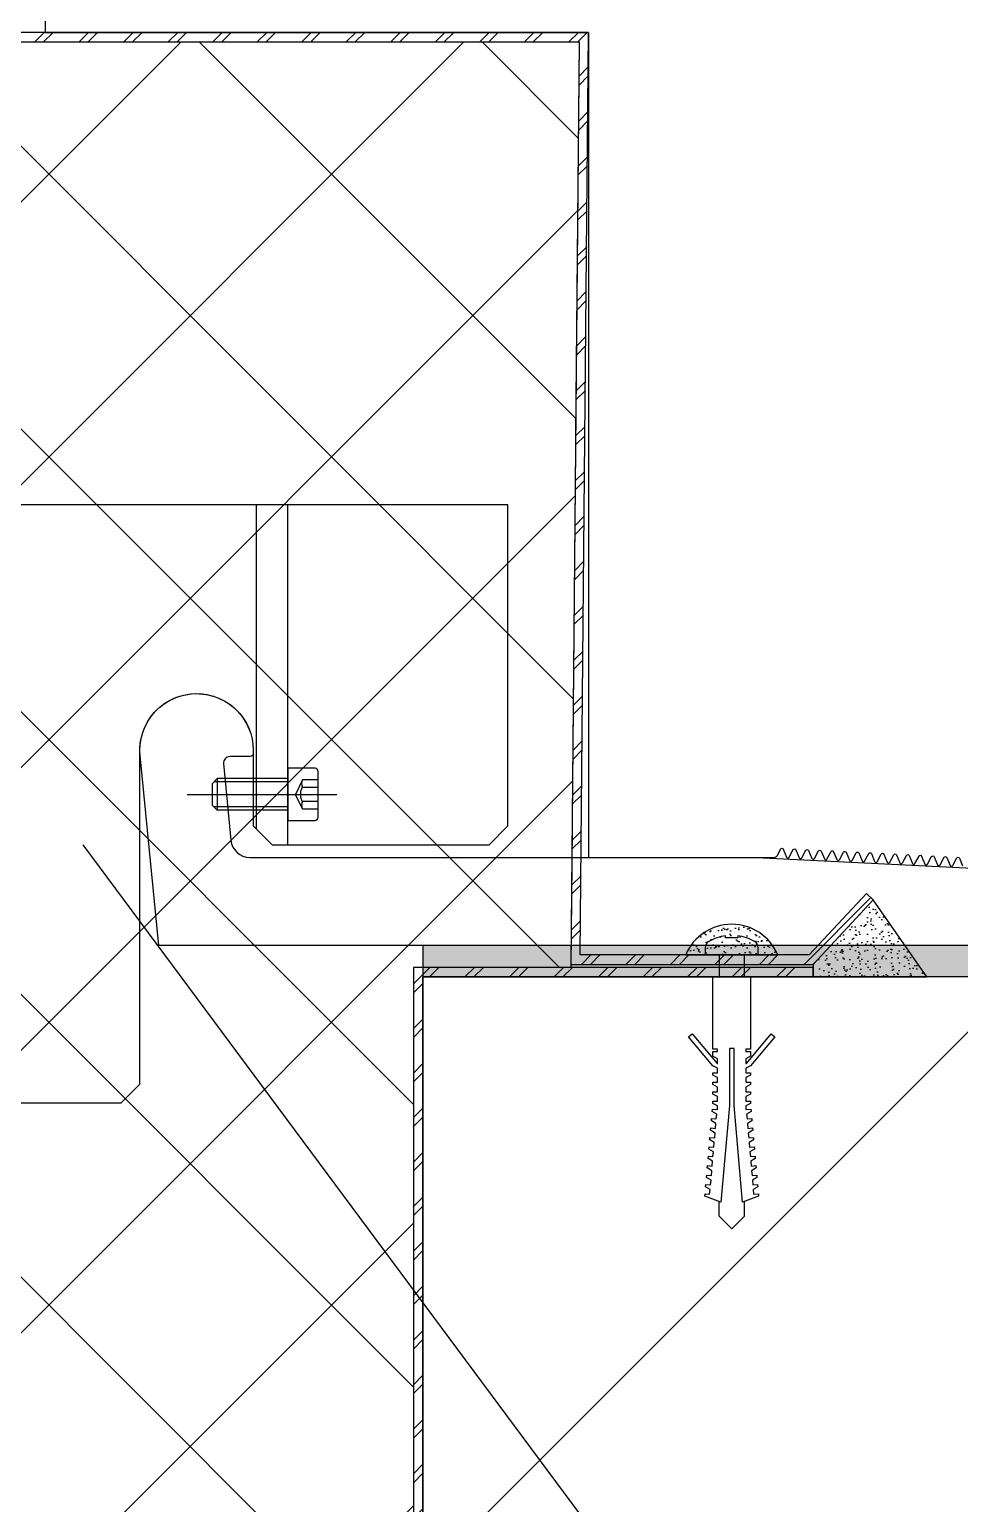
# Model space of a CAD drawing. Header units: millimetres. Extents: x 12351878 to 12381578, y 696206 to 738256.
# Drawn here: x 12376122 to 12376269.7, y 732199.9 to 732434 of the extents above; entities that cross this region are included whole.
import ezdxf

# ---------------------------------------------------------------- set-up
doc = ezdxf.new("R2010")
doc.units = ezdxf.units.MM
doc.header["$LTSCALE"] = 1000
for name, pattern in [('CENTER', [50.8, 31.75, -6.35, 6.35, -6.35]), ('CENTER2', [28.575, 19.05, -3.175, 3.175, -3.175]), ('DOT2', [0.125, 0, -0.125]), ('HIDDEN', [0.125, 0.0625, -0.0625]), ('HIDDEN2', [4.7625, 3.175, -1.5875])]:
    doc.linetypes.add(name, pattern=pattern)
for name, color, linetype in [('A-WALL', 5, 'Continuous'), ('A-WALL-PATT', 8, 'Continuous'), ('DIM_LEAD', 3, 'Continuous'), ('ELASTROMER-V', 241, 'Continuous'), ('EXTRUSION-V', 141, 'Continuous'), ('EXTRUSION2', 133, 'Continuous'), ('FASTENER', 191, 'Continuous'), ('GRID', 8, 'CENTER'), ('INSUL', 8, 'HIDDEN'), ('SILICONE', 8, 'Continuous'), ('STEEL', 3, 'Continuous'), ('STEEL-V', 71, 'Continuous'), ('SYMBOL', 7, 'Continuous')]:
    doc.layers.add(name, color=color, linetype=linetype)
pattern_1 = [(37.5, (-13517.786, -54191.9713), (-0.06299336, 1.92682377), [0, -1.52, 0, -1.7, 0, -1.625]), (7.5, (-13517.786, -54191.9713), (1.7697767, 2.82214607), [0, -0.82, 0, -1.37, 0, -0.525]), (327.5, (-13519.016, -54191.9713), (3.11414186, 0.005659054), [0, -0.5, 0, -1.8, 0, -2.35]), (317.5, (-13519.016, -54191.9713), (3.0061266, 0.87767556), [0, -0.25, 0, -1.18, 0, -1.35])]
pattern_2 = [(37.5, (-13517.786, -54191.9713), (-0.06299336, 1.92682377), [0, -1.52, 0, -1.7, 0, -1.625]), (7.5, (-13517.786, -54191.9713), (1.7697767, 2.82214607), [0, -0.82, 0, -1.37, 0, -0.525]), (327.5, (-13519.016, -54191.9713), (3.11414186, 0.005659054), [0, -0.5, 0, -1.8, 0, -2.35]), (317.5, (-13519.016, -54191.9713), (3.0061266, 0.87767556), [0, -0.25, 0, -1.18, 0, -1.35])]
pattern_3 = [(307.5, (-15558.2112, 98829.3921), (1.92682377, 0.062993358), [0, -1.52, 0, -1.7, 0, -1.625]), (277.5, (-15558.2112, 98829.392), (2.822146065, -1.769776705), [0, -0.82, 0, -1.37, 0, -0.525]), (237.5, (-15558.2112, 98830.6221), (0.005659054, -3.114141862), [0, -0.5, 0, -1.8, 0, -2.35]), (227.5, (-15558.2112, 98830.622), (0.877675565, -3.006126605), [0, -0.25, 0, -1.18, 0, -1.35])]

# ---------------------------------------------------------------- blocks, each defined once
blk = doc.blocks.new('*U60')
at = {"color": 0, "linetype": 'ByBlock'}
for p, q in [((-2, 0), (-2, -3.5)), ((2, 0), (2, -3.5))]:
    blk.add_line(p, q, dxfattribs=at)
blk.add_lwpolyline([(-3.63, 2.14, -0.09906), (-0.96, 3.06), (-0.96, 2.73), (0.96, 2.73), (0.96, 3.06, -0.09906), (3.63, 2.14, -0.266588), (4.2, 1.15), (4.2, 0.24, -0.414214), (3.96, 0), (-3.96, 0, -0.414214), (-4.2, 0.24), (-4.2, 1.15, -0.266588)], format="xyb", close=True, dxfattribs=at)
blk.add_lwpolyline([(-6.86, -13), (-3, -17.59), (-2.25, -17.97), (-2.25, -18.72), (-3, -18.72), (-3, -19.09), (-2.25, -19.47), (-2.25, -20.22), (-3, -20.22), (-3, -20.59), (-2.25, -20.97), (-2.25, -21.72), (-3, -21.72), (-3, -22.09), (-2.25, -22.47), (-2.25, -23.22), (-3, -23.22), (-3, -23.59), (-2.25, -23.97), (-2.25, -24.56), (-3.06, -24.49), (-3.11, -24.86), (-2.38, -25.3), (-2.45, -26.04), (-3.2, -25.98), (-3.22, -26.35), (-2.52, -26.79), (-2.58, -27.54), (-3.33, -27.47), (-3.36, -27.85), (-2.64, -28.29), (-2.72, -29.03), (-3.47, -28.97), (-3.49, -29.34), (-2.78, -29.78), (-2.85, -30.53), (-3.58, -30.46), (-3.62, -30.84), (-2.91, -31.27), (-2.97, -32.02), (-3.72, -31.96), (-3.75, -32.33), (-3.05, -32.77), (-3.11, -33.52), (-3.86, -33.45), (-3.88, -33.82), (-3.16, -34.26), (-3.24, -35.01), (-3.97, -34.95), (-4.02, -35.32), (-3.3, -35.76), (-3.36, -36.51), (-4.11, -36.44), (-4.14, -36.81), (-3.43, -37.25), (-3.49, -38), (-4.24, -37.93), (-4.28, -38.31), (-1.72, -39.28), (-0.38, -23.89), (-0.38, -14.88), (0.37, -14.88), (0.37, -23.89), (1.72, -39.28), (4.28, -38.31), (4.23, -37.93), (3.5, -38), (3.42, -37.25), (4.14, -36.81), (4.11, -36.44), (3.36, -36.51), (3.28, -35.76), (4.01, -35.32), (3.97, -34.95), (3.22, -35.01), (3.17, -34.26), (3.87, -33.82), (3.84, -33.45), (3.09, -33.52), (3.03, -32.77), (3.75, -32.33), (3.7, -31.96), (2.97, -32.02), (2.89, -31.27), (3.62, -30.84), (3.59, -30.46), (2.84, -30.53), (2.78, -29.78), (3.48, -29.34), (3.45, -28.97), (2.7, -29.03), (2.64, -28.29), (3.34, -27.85), (3.32, -27.47), (2.57, -27.54), (2.51, -26.79), (3.22, -26.35), (3.2, -25.98), (2.45, -26.04), (2.37, -25.3), (3.09, -24.86), (3.06, -24.49), (2.25, -24.56), (2.25, -23.97), (3, -23.59), (3, -23.22), (2.25, -23.22), (2.25, -22.47), (3, -22.09), (3, -21.72), (2.25, -21.72), (2.25, -20.97), (3, -20.59), (3, -20.22), (2.25, -20.22), (2.25, -19.47), (3, -19.09), (3, -18.72), (2.25, -18.72), (2.25, -17.97), (3, -17.59), (6.86, -13), (6.28, -12.51), (2.33, -17.22), (2.25, -17.22), (2.25, -16.47), (3, -16.09), (3, -15.34), (2.25, -15.34), (2.25, -14.97), (3, -14.97), (3, -3.5), (-3, -3.5), (-3, -14.97), (-2.25, -14.97), (-2.25, -15.34), (-3, -15.34), (-3, -16.09), (-2.25, -16.47), (-2.25, -17.22), (-2.34, -17.22), (-6.29, -12.51)], close=True, dxfattribs=at)
blk.add_lwpolyline([(-2, -39.18), (-2, -41.51), (0, -43.5), (2, -41.49), (2, -39.18)], dxfattribs=at)
blk = doc.blocks.new('HSM05x12')
at = {"layer": 'FASTENER', "color": 9, "linetype": 'CENTER2'}
blk.add_line((0, -15.98), (0, 7.8), dxfattribs=at)
at = {"layer": 'FASTENER', "color": 8, "linetype": 'HIDDEN2'}
for p, q in [((-2.31, 4.82), (-2.31, 2.32)), ((-1.15, 2.32), (-1.15, 4.82)), ((1.15, 4.82), (1.15, 2.32)), ((2.31, 2.32), (2.31, 4.82)), ((-2.5, 0), (-2.5, -6)), ((-2.31, 2.32), (0, 1.24)), ((-2, 0), (-2, -6)), ((2.31, 2.32), (0, 1.24)), ((2, 0), (2, -6)), ((2.5, 0), (2.5, -6))]:
    blk.add_line(p, q, dxfattribs=at)
at = {"layer": 'FASTENER'}
for p, q in [((-2.5, -6), (-2.5, -11.2)), ((2.5, -6), (2.5, -11.2)), ((-2.5, -11.2), (-1.7, -12)), ((2.5, -11.2), (1.7, -12)), ((-1.7, -12), (1.7, -12))]:
    blk.add_line(p, q, dxfattribs=at)
at = {"layer": 'FASTENER', "color": 8}
for p, q in [((-2, -6), (-2, -11.7)), ((2, -6), (2, -11.7)), ((-2.5, -11.2), (2.5, -11.2))]:
    blk.add_line(p, q, dxfattribs=at)
at = {"layer": 'FASTENER'}
blk.add_lwpolyline([(-4.14, 0), (4.14, 0), (4.14, 4.32, 0.414214), (3.64, 4.82), (-3.64, 4.82, 0.414214), (-4.14, 4.32)], format="xyb", close=True, dxfattribs=at)
at = {"layer": 'FASTENER', "color": 8, "linetype": 'HIDDEN2'}
for centre, radius, start, end in [((-1.73, 3.56), 1.37, 245, 295), ((0, 4.21), 2.22, 238.6025, 301.3975), ((1.73, 3.56), 1.37, 245, 295)]:
    blk.add_arc(centre, radius, start, end, dxfattribs=at)
blk = doc.blocks.new('20221207-AZM03')
at = {"layer": 'ELASTROMER-V', "linetype": 'HIDDEN'}
h = blk.add_hatch(dxfattribs=at)
h.set_pattern_fill('ANSI36', color=256, scale=10, angle=90, style=0)
h.set_pattern_definition([(135, (-55034.2833, 15066.2721), (-2.43067956, 0.662912607), [3.125, -0.625, 0, -0.625])])
h.paths.add_polyline_path([(0, 5), (0, 0), (215.04, 0), (215.04, 5)])
blk.add_lwpolyline([(0, 5), (0, 0), (215.04, 0), (215.04, 5)], close=True, dxfattribs=at)
at = {"layer": 'EXTRUSION-V', "linetype": 'HIDDEN'}
for p, q in [((-26.46, 23.5, -0.01), (-26.46, 75, -0.01)), ((-21.46, 21, -0.01), (-21.46, 75, -0.01))]:
    blk.add_line(p, q, dxfattribs=at)
at = {"layer": 'EXTRUSION2', "elevation": 0.01}
blk.add_lwpolyline([(13.5, 24), (13.5, 75), (-86.7, 75), (-86.7, -20), (-47.96, -20), (-45.96, -18), (-44.96, -17), (-44.96, 36, -1), (-26.96, 36), (-26.96, 24), (-23.96, 21), (10.5, 21)], format="xyb", close=True, dxfattribs=at)
at = {"layer": 'EXTRUSION2'}
blk.add_lwpolyline([(215.04, 5), (24.87, 5), (-41.96, 5), (-44.92, 35.2, -1.069153), (-26.97, 35.6, -0.471403), (-27.46, 35), (-29.96, 35), (-30.67, 35, 0.442439), (-31.66, 33.9), (-30.5, 21.71, 0.38654), (-27.51, 19), (55.82, 19, 0.276468), (56.26, 19.26), (56.83, 20.33, -0.633585), (57.24, 20.31), (57.76, 19.04, 0.633585), (58.18, 19.02), (58.82, 20.23, -0.633585), (59.24, 20.2), (59.76, 18.94, 0.633585), (60.18, 18.92), (60.82, 20.12, -0.633585), (61.24, 20.1), (61.76, 18.84, 0.633585), (62.17, 18.82), (62.82, 20.02, -0.633585), (63.24, 20), (63.76, 18.74, 0.633585), (64.17, 18.72), (64.82, 19.92, -0.633585), (65.23, 19.9), (65.75, 18.64, 0.633585), (66.17, 18.62), (66.81, 19.82, -0.633585), (67.23, 19.8), (67.75, 18.54, 0.633585), (68.17, 18.51), (68.81, 19.72, -0.633585), (69.23, 19.7), (69.75, 18.43, 0.633585), (70.16, 18.41), (70.81, 19.62, -0.633585), (71.23, 19.6), (71.75, 18.33, 0.633585), (72.16, 18.31), (72.81, 19.52, -0.633585), (73.22, 19.5), (73.74, 18.23, 0.633585), (74.16, 18.21), (74.8, 19.42, -0.633585), (75.22, 19.4), (75.74, 18.13, 0.633585), (76.16, 18.11), (76.8, 19.32, -0.633585), (77.22, 19.29), (77.74, 18.03, 0.633585), (78.15, 18.01), (78.8, 19.21, -0.633585), (79.21, 19.19), (79.74, 17.93, 0.633585), (80.15, 17.91), (80.8, 19.11, -0.633585), (81.21, 19.09), (81.73, 17.83, 0.633585), (82.15, 17.81), (82.79, 19.01, -0.633585), (83.21, 18.99), (83.73, 17.73, 0.633585), (84.15, 17.71), (84.79, 18.91, -0.633585), (85.21, 18.89), (85.73, 17.63, 0.633585)], format="xyb", dxfattribs=at)
at = {"layer": 'FASTENER', "rotation": 270.0000000004102}
blk.add_blockref('HSM05x12', (-21.46, 29), dxfattribs=at)
blk = doc.blocks.new('gyqs09')
at = {"layer": 'A-WALL-PATT'}
h = blk.add_hatch(dxfattribs=at)
h.set_pattern_fill('钢筋混凝土', color=256, scale=50, style=0)
h.set_pattern_definition([(45, (-12372697.5, -729722.93), (-88.3883476, 88.3883476), []), (50, (-12372697.5, -729722.93), (358.630091, -31.3760675), [37.5, -412.5]), (355, (-12372697.5, -729722.93), (-69.375667, 376.096067), [30, -330]), (100.4514, (-12372667.6, -729725.54), (289.254691, 344.719771), [31.870095, -350.571056]), (46.1842, (-12372697.5, -729622.93), (533.620524, -82.759507), [56.25, -618.75]), (96.6356, (-12372653.03, -729629.8), (467.331353, 487.058935), [47.805144, -525.8565]), (351.1842, (-12372697.5, -729622.93), (467.330973, 487.0593), [45, -495]), (21, (-12372647.5, -729647.93), (298.453526, -201.309445), [37.5, -412.5]), (326, (-12372647.5, -729647.93), (121.657666, 362.575023), [30, -330]), (71.4514, (-12372622.63, -729664.7), (420.111314, 161.265248), [31.870095, -350.571056]), (37.5, (-12372697.5, -729722.93), (6.0799277, 166.4469269), [0, -326, 0, -335, 0, -331.25]), (7.5, (-12372697.5, -729722.93), (131.5347687, 197.205856), [0, -191, 0, -318.5, 0, -126.25]), (327.5, (-12372809, -729722.93), (266.9112181, -11.2774359), [0, -125, 0, -390, 0, -517.5]), (317.5, (-12372859, -729722.93), (291.5930847, 50.052491), [0, -162.5, 0, -259, 0, -367.5])])
h.paths.add_polyline_path([(3737, 1961.22), (5337, 1954.74), (5337, 2560.57), (6790.5, 2560.57), (6790.5, 2710.57), (5337, 2710.57), (5337, 4104.74), (3737, 4104.74), (3737, 2560.57), (3487, 2560.57), (3487, 2310.57), (3737, 2310.57)])
at = {"layer": 'INSUL', "linetype": 'ByBlock'}
h = blk.add_hatch(dxfattribs=at)
h.set_pattern_fill('ANSI37', color=256, scale=20)
h.set_pattern_definition([(45, (-12372697.5, -705372.928), (-22.4506403, 22.4506403), []), (135, (-12372697.5, -705372.928), (-22.4506403, -22.4506403), [])])
h.paths.add_polyline_path([(3404, 2709.07), (3511.82, 2709.07), (3510.5, 2562.07), (3485.5, 2562.07), (3485.5, 2362.57), (3349, 2362.57), (3349, 2655.57), (3362, 2655.57), (3362, 2688.57), (3404, 2688.57)])
at = {"layer": 'SILICONE'}
h = blk.add_hatch(dxfattribs=at)
h.set_pattern_fill('AR-SAND', color=256, angle=270, style=0)
h.set_pattern_definition([(307.5, (-15558.2112, 98829.3921), (1.92682377, 0.062993358), [0, -1.52, 0, -1.7, 0, -1.625]), (277.5, (-15558.2112, 98829.392), (2.822146065, -1.769776705), [0, -0.82, 0, -1.37, 0, -0.525]), (237.5, (-15558.2112, 98830.6221), (0.005659054, -3.114141862), [0, -0.5, 0, -1.8, 0, -2.35]), (227.5, (-15558.2112, 98830.622), (0.877675565, -3.006126605), [0, -0.25, 0, -1.18, 0, -1.35])])
h.paths.add_polyline_path([(3558.54, 2572.83), (3548.99, 2562.57), (3548.99, 2560.57), (3567.04, 2560.57)])
h = blk.add_hatch(dxfattribs=at)
h.set_pattern_fill('AR-SAND', color=256, angle=270, style=0)
h.set_pattern_definition([(307.5, (-15558.2112, 98829.3921), (1.92682377, 0.062993358), [0, -1.52, 0, -1.7, 0, -1.625]), (277.5, (-15558.2112, 98829.392), (2.822146065, -1.769776705), [0, -0.82, 0, -1.37, 0, -0.525]), (237.5, (-15558.2112, 98830.6221), (0.005659054, -3.114141862), [0, -0.5, 0, -1.8, 0, -2.35]), (227.5, (-15558.2112, 98830.622), (0.877675565, -3.006126605), [0, -0.25, 0, -1.18, 0, -1.35])])
h.paths.add_polyline_path([(3558.54, 2572.83), (3548.99, 2562.57), (3548.99, 2560.57), (3567.04, 2560.57)])
h = blk.add_hatch(dxfattribs=at)
h.set_pattern_fill('AR-SAND', color=256, angle=270, style=0)
h.set_pattern_definition(pattern_3)
h.paths.add_polyline_path([(3558.54, 2572.83), (3548.99, 2562.57), (3548.99, 2560.57), (3567.04, 2560.57)])
h = blk.add_hatch(dxfattribs=at)
h.set_pattern_fill('AR-SAND', color=256, angle=270, style=0)
h.set_pattern_definition(pattern_3)
h.paths.add_polyline_path([(3558.54, 2572.83), (3548.99, 2562.57), (3548.99, 2560.57), (3567.04, 2560.57)])
h = blk.add_hatch(dxfattribs=at)
h.set_pattern_fill('AR-SAND', color=256, angle=360, style=0)
h.set_pattern_definition(pattern_1)
edge = h.paths.add_edge_path()
edge.add_line((3528.74, 2564.07), (3543.35, 2564.07))
edge.add_arc((3536.04, 2561.05), 7.9, 22.5011, 157.4989)
h = blk.add_hatch(dxfattribs=at)
h.set_pattern_fill('AR-SAND', color=256, angle=360, style=0)
h.set_pattern_definition(pattern_1)
edge = h.paths.add_edge_path()
edge.add_line((3528.74, 2564.07), (3543.35, 2564.07))
edge.add_arc((3536.04, 2561.05), 7.9, 22.5011, 157.4989)
h = blk.add_hatch(dxfattribs=at)
h.set_pattern_fill('AR-SAND', color=256, angle=360, style=0)
h.set_pattern_definition(pattern_2)
edge = h.paths.add_edge_path()
edge.add_line((3528.74, 2564.07), (3543.35, 2564.07))
edge.add_arc((3536.04, 2561.05), 7.9, 22.5011, 157.4989)
h = blk.add_hatch(dxfattribs=at)
h.set_pattern_fill('AR-SAND', color=256, angle=360, style=0)
h.set_pattern_definition(pattern_2)
edge = h.paths.add_edge_path()
edge.add_line((3528.74, 2564.07), (3543.35, 2564.07))
edge.add_arc((3536.04, 2561.05), 7.9, 22.5011, 157.4989)
at = {"layer": 'STEEL-V', "linetype": 'ByBlock'}
h = blk.add_hatch(dxfattribs=at)
h.set_pattern_fill('Q119', color=256, scale=10, angle=315, style=0, pattern_type=2)
h.set_pattern_definition([(45, (-32887.7904, 32353.05), (-3.5355339, 3.5355339), []), (45, (-32887.0833, 32352.343), (-3.5355339, 3.5355339), [])])
h.paths.add_polyline_path([(3388, 2690.57), (3404, 2690.57), (3404, 2709.07), (3511.82, 2709.07), (3510.5, 2562.57), (3548.99, 2562.57), (3558.54, 2572.83), (3557.44, 2573.85), (3548.34, 2564.07), (3512, 2564.07), (3513.32, 2710.57), (3402, 2710.57), (3402, 2692.57), (3388, 2692.57)])
h = blk.add_hatch(dxfattribs=at)
h.set_pattern_fill('Q119', color=256, scale=10, angle=315, style=0, pattern_type=2)
h.set_pattern_definition([(45, (-32887.7904, 32353.05), (-3.5355339, 3.5355339), []), (45, (-32887.0833, 32352.343), (-3.5355339, 3.5355339), [])])
h.paths.add_polyline_path([(3388, 2690.57), (3404, 2690.57), (3404, 2709.07), (3511.82, 2709.07), (3510.5, 2562.57), (3548.99, 2562.57), (3558.54, 2572.83), (3557.44, 2573.85), (3548.34, 2564.07), (3512, 2564.07), (3513.32, 2710.57), (3402, 2710.57), (3402, 2692.57), (3388, 2692.57)])
h = blk.add_hatch(dxfattribs=at)
h.set_pattern_fill('Q119', color=256, scale=10, angle=315, style=0, pattern_type=2)
h.set_pattern_definition([(45, (-32803.2203, 32348.05), (-3.5355339, 3.5355339), []), (45, (-32802.513, 32347.343), (-3.5355339, 3.5355339), [])])
h.paths.add_polyline_path([(3548.99, 2562.07), (3485.5, 2562.07), (3485.5, 2362.57), (3349, 2362.57), (3349, 2361.07), (3487, 2361.07), (3487, 2560.57), (3548.99, 2560.57)])
h = blk.add_hatch(dxfattribs=at)
h.set_pattern_fill('Q119', color=256, scale=10, angle=315, style=0, pattern_type=2)
h.set_pattern_definition([(45, (-32803.2203, 32348.05), (-3.5355339, 3.5355339), []), (45, (-32802.513, 32347.343), (-3.5355339, 3.5355339), [])])
h.paths.add_polyline_path([(3548.99, 2562.07), (3485.5, 2562.07), (3485.5, 2362.57), (3349, 2362.57), (3349, 2361.07), (3487, 2361.07), (3487, 2560.57), (3548.99, 2560.57)])
at = {"layer": 'A-WALL', "elevation": 0}
blk.add_lwpolyline([(3737, 4111.22), (3737, 2560.57), (3487, 2560.57), (3487, 2310.57), (3737, 2310.57), (3737, 502.33)], dxfattribs=at)
at = {"layer": 'GRID', "linetype": 'DOT2'}
blk.add_line((3362.01, 2655.57, 0), (3437.01, 2655.57, 0), dxfattribs=at)
at = {"layer": 'INSUL', "linetype": 'ByBlock', "elevation": 0}
for points in [[(3427, 2750.57), (3427, 2710.57), (3513.32, 2710.57), (3513.32, 2579.57), (3540, 2579.57), (3702.04, 2571.57), (3702.04, 2560.57), (3737, 2560.57), (3737, 2750.57)], [(3404, 2709.07), (3511.82, 2709.07), (3510.5, 2562.07), (3485.5, 2562.07), (3485.5, 2362.57), (3349, 2362.57), (3349, 2655.57), (3362, 2655.57), (3362, 2688.57), (3404, 2688.57)]]:
    blk.add_lwpolyline(points, close=True, dxfattribs=at)
at = {"layer": 'INSUL', "elevation": 0}
blk.add_lwpolyline([(3404, 2709.07), (3511.82, 2709.07), (3510.5, 2562.07), (3485.5, 2562.07), (3485.5, 2362.57), (3349, 2362.57), (3349, 2655.57), (3362, 2655.57), (3362, 2688.57), (3404, 2688.57)], close=True, dxfattribs=at)
at = {"layer": 'SILICONE', "elevation": 0}
blk.add_lwpolyline([(3558.54, 2572.83), (3548.99, 2562.57), (3548.99, 2560.57), (3567.04, 2560.57), (3558.54, 2572.83)], dxfattribs=at)
blk.add_lwpolyline([(3558.54, 2572.83), (3548.99, 2562.57), (3548.99, 2560.57), (3567.04, 2560.57), (3558.54, 2572.83)], dxfattribs=at)
blk.add_lwpolyline([(3558.54, 2572.83), (3548.99, 2562.57), (3548.99, 2560.57), (3567.04, 2560.57), (3558.54, 2572.83)], dxfattribs=at)
blk.add_lwpolyline([(3558.54, 2572.83), (3548.99, 2562.57), (3548.99, 2560.57), (3567.04, 2560.57), (3558.54, 2572.83)], dxfattribs=at)
blk.add_lwpolyline([(3528.74, 2564.07), (3543.35, 2564.07, 0.668165), (3528.74, 2564.07, 0.367819)], format="xyb", dxfattribs=at)
blk.add_lwpolyline([(3528.74, 2564.07), (3543.35, 2564.07, 0.668165), (3528.74, 2564.07, 0.367819)], format="xyb", dxfattribs=at)
blk.add_lwpolyline([(3528.74, 2564.07), (3543.35, 2564.07, 0.668165), (3528.74, 2564.07, 0.367819)], format="xyb", dxfattribs=at)
blk.add_lwpolyline([(3528.74, 2564.07), (3543.35, 2564.07, 0.668165), (3528.74, 2564.07, 0.367819)], format="xyb", dxfattribs=at)
at = {"layer": 'STEEL', "elevation": 0}
for points in [[(3388, 2690.57), (3404, 2690.57), (3404, 2709.07), (3511.82, 2709.07), (3510.5, 2562.57), (3548.99, 2562.57), (3558.54, 2572.83), (3557.44, 2573.85), (3548.34, 2564.07), (3512, 2564.07), (3513.32, 2710.57), (3402, 2710.57), (3402, 2692.57), (3388, 2692.57)], [(3388, 2690.57), (3404, 2690.57), (3404, 2709.07), (3511.82, 2709.07), (3510.5, 2562.57), (3548.99, 2562.57), (3558.54, 2572.83), (3557.44, 2573.85), (3548.34, 2564.07), (3512, 2564.07), (3513.32, 2710.57), (3402, 2710.57), (3402, 2692.57), (3388, 2692.57)], [(3548.99, 2562.07), (3485.5, 2562.07), (3485.5, 2362.57), (3349, 2362.57), (3349, 2361.07), (3487, 2361.07), (3487, 2560.57), (3548.99, 2560.57)], [(3548.99, 2562.07), (3485.5, 2562.07), (3485.5, 2362.57), (3349, 2362.57), (3349, 2361.07), (3487, 2361.07), (3487, 2560.57), (3548.99, 2560.57)]]:
    blk.add_lwpolyline(points, close=True, dxfattribs=at)
at = {"linetype": 'ByBlock'}
blk.add_blockref('20221207-AZM03', (3487, 2560.57, 0), dxfattribs=at)
at = {"layer": 'FASTENER', "xscale": -1}
for p in [(3536.04, 2564.07), (3536.04, 2564.07), (3536.04, 2564.07, 0), (3536.04, 2564.07, 0)]:
    blk.add_blockref('*U60', p, dxfattribs=at)

msp = doc.modelspace()

# ---------------------------------------------------------------- linework, layer by layer
at = {"layer": 'DIM_LEAD'}
msp.add_line((12376130.5, 732304.5), (12377068.5, 731041.5), dxfattribs=at)

# ---------------------------------------------------------------- block references
at = {"layer": 'SYMBOL'}
msp.add_blockref('gyqs09', (12372697.5, 729722.93), dxfattribs=at)

doc.saveas('drawing.dxf')
